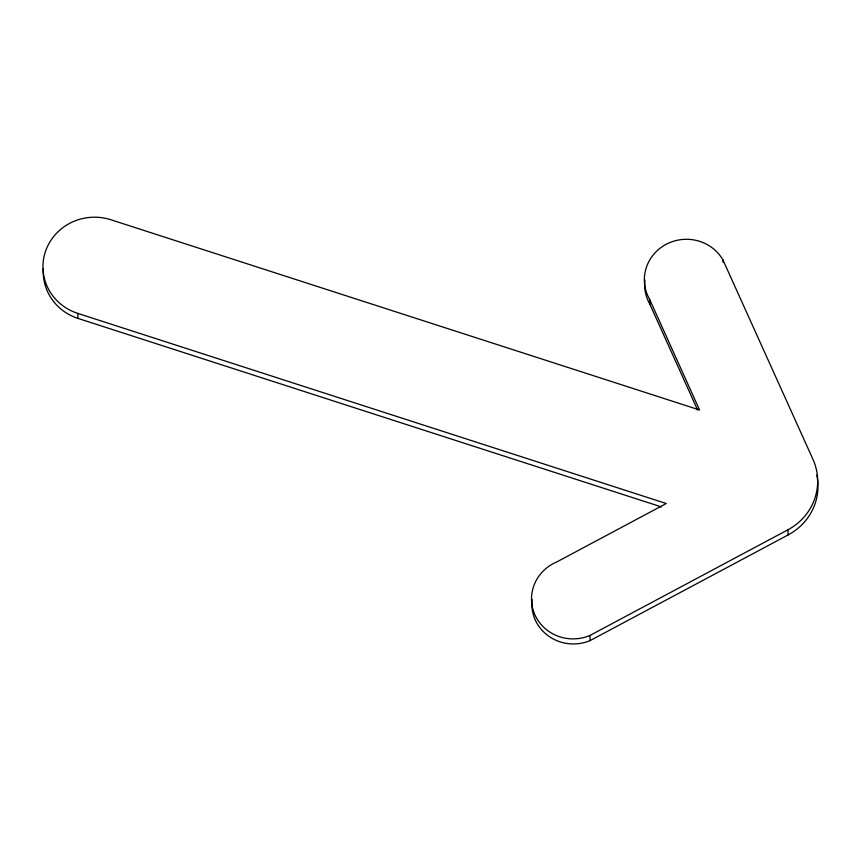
<?xml version="1.0" encoding="UTF-8"?>
<svg xmlns="http://www.w3.org/2000/svg" width="861" height="861" viewBox="0 0 861 861"><rect width="100%" height="100%" fill="white"/><g stroke="black" fill="none" stroke-linecap="round" stroke-linejoin="round"><path stroke-width="1.29" d="M649.538 299.154L699.562 409.976L110.886 219.759A51.369 49.357 -3.6 0 0 45.687 250.852A51.369 49.357 -3.6 0 0 77.705 313.361L666.253 503.524L556.68 561.996A41.769 40.133 -3.6 0 0 534.95 614.883A41.769 40.133 -3.6 0 0 589.86 635.504L787.869 529.827A57.547 55.298 -3.6 0 0 812.945 459.29L722.96 259.968A41.909 40.273 -3.6 0 0 666.048 244.373A41.909 40.273 -3.6 0 0 649.538 299.154L649.851 304.213L697.679 410.17M532.098 599.407A41.769 40.133 -3.6 0 0 590.172 640.562L788.192 534.896A57.547 55.298 -3.6 0 0 816.809 475.132M43.373 268.567A51.369 49.357 -3.6 0 0 78.028 318.419L661.452 506.935M787.869 529.827L788.192 534.896M722.96 259.968L723.122 262.497M589.86 635.504L590.172 640.562M77.705 313.361L78.028 318.419M649.851 304.213A41.909 40.273 -3.6 0 1 644.954 280.051"/></g></svg>
